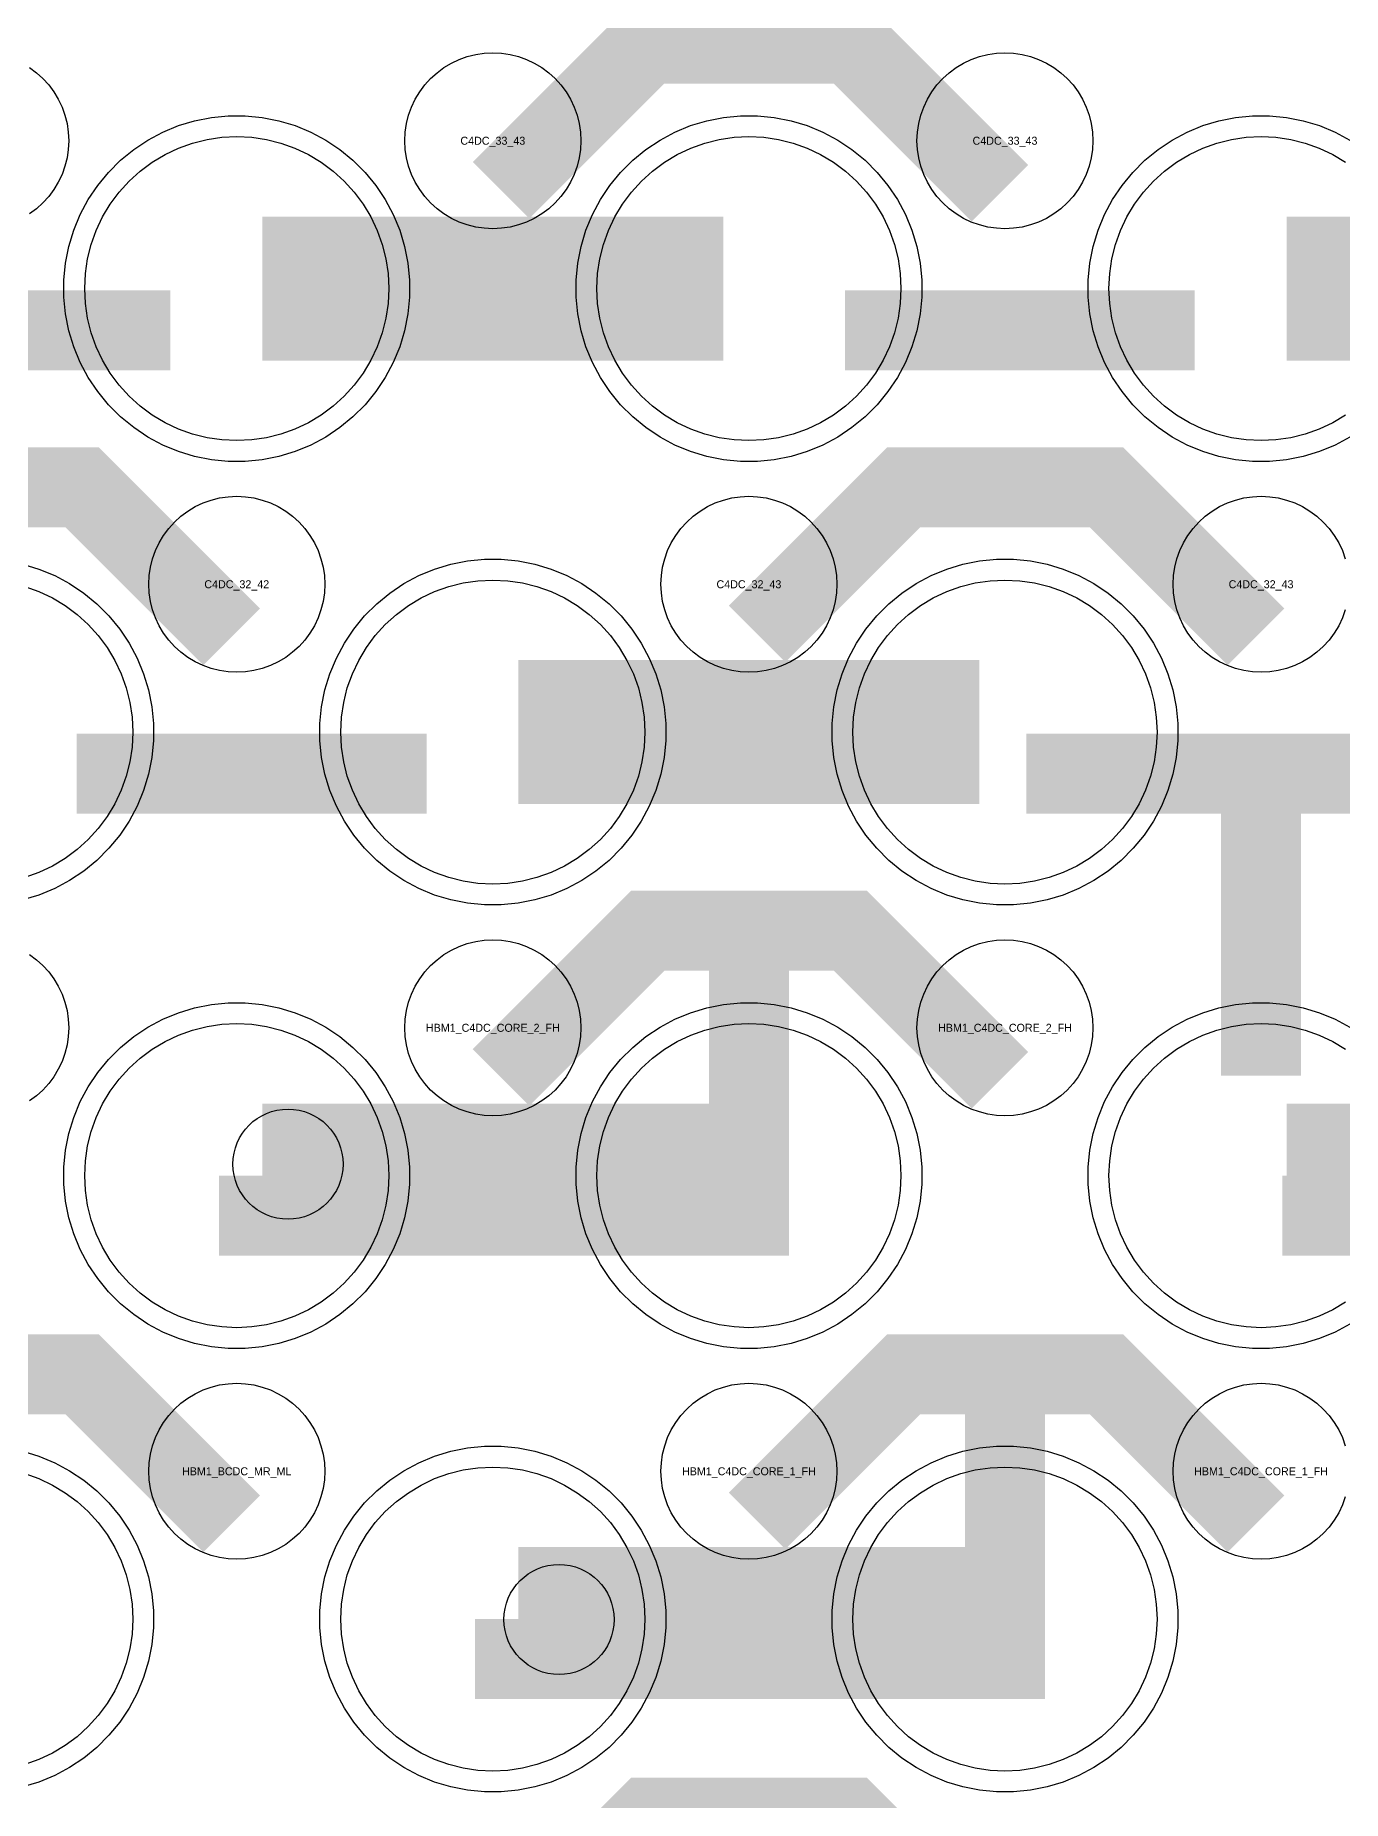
# Model space of a CAD drawing. Extents: x -11880 to 11880, y -14992 to 14992.
# Drawn here: x 1617 to 2026, y -10739 to -10188 of the extents above; entities that cross this region are included whole.
import ezdxf
from ezdxf.enums import TextEntityAlignment as Align

# ---------------------------------------------------------------- set-up
doc = ezdxf.new("R2010")
doc.units = 0
doc.header["$MEASUREMENT"] = 0
for name, color, linetype in [('GDS_775_DT_237', 138, 'CONTINUOUS'), ('RDL1_FS', 34, 'CONTINUOUS'), ('RDL_BS', 160, 'CONTINUOUS')]:
    doc.layers.add(name, color=color, linetype=linetype)

msp = doc.modelspace()

# ---------------------------------------------------------------- linework, layer by layer
at = {"layer": 'RDL1_FS', "color": 241, "true_color": 0xf7abae}
for points in [[(1680, -10314.459), (1675.343, -10314.23), (1670.732, -10313.546), (1666.209, -10312.414), (1661.819, -10310.842), (1657.605, -10308.85), (1653.605, -10306.452), (1649.86, -10303.674), (1646.406, -10300.544), (1643.276, -10297.09), (1640.498, -10293.345), (1638.1, -10289.345), (1636.108, -10285.131), (1634.536, -10280.741), (1633.404, -10276.218), (1632.72, -10271.607), (1632.491, -10266.95), (1632.72, -10262.293), (1633.404, -10257.682), (1634.536, -10253.159), (1636.108, -10248.769), (1638.1, -10244.555), (1640.498, -10240.555), (1643.276, -10236.81), (1646.406, -10233.356), (1649.86, -10230.226), (1653.605, -10227.448), (1657.605, -10225.05), (1661.819, -10223.058), (1666.209, -10221.486), (1670.732, -10220.354), (1675.343, -10219.67), (1680, -10219.441), (1684.657, -10219.67), (1689.268, -10220.354), (1693.791, -10221.486), (1698.181, -10223.058), (1702.395, -10225.05), (1706.395, -10227.448), (1710.14, -10230.226), (1713.594, -10233.356), (1716.724, -10236.81), (1719.502, -10240.555), (1721.9, -10244.555), (1723.892, -10248.769), (1725.464, -10253.159), (1726.596, -10257.682), (1727.28, -10262.293), (1727.509, -10266.95), (1727.28, -10271.607), (1726.596, -10276.218), (1725.464, -10280.741), (1723.892, -10285.131), (1721.9, -10289.345), (1719.502, -10293.345), (1716.724, -10297.09), (1713.594, -10300.544), (1710.14, -10303.674), (1706.395, -10306.452), (1702.395, -10308.85), (1698.181, -10310.842), (1693.791, -10312.414), (1689.268, -10313.546), (1684.657, -10314.23)], [(1840, -10314.459), (1835.343, -10314.23), (1830.732, -10313.546), (1826.209, -10312.414), (1821.819, -10310.842), (1817.605, -10308.85), (1813.605, -10306.452), (1809.86, -10303.674), (1806.406, -10300.544), (1803.276, -10297.09), (1800.498, -10293.345), (1798.1, -10289.345), (1796.108, -10285.131), (1794.536, -10280.741), (1793.404, -10276.218), (1792.72, -10271.607), (1792.491, -10266.95), (1792.72, -10262.293), (1793.404, -10257.682), (1794.536, -10253.159), (1796.108, -10248.769), (1798.1, -10244.555), (1800.498, -10240.555), (1803.276, -10236.81), (1806.406, -10233.356), (1809.86, -10230.226), (1813.605, -10227.448), (1817.605, -10225.05), (1821.819, -10223.058), (1826.209, -10221.486), (1830.732, -10220.354), (1835.343, -10219.67), (1840, -10219.441), (1844.657, -10219.67), (1849.268, -10220.354), (1853.791, -10221.486), (1858.181, -10223.058), (1862.395, -10225.05), (1866.395, -10227.448), (1870.14, -10230.226), (1873.594, -10233.356), (1876.724, -10236.81), (1879.502, -10240.555), (1881.9, -10244.555), (1883.892, -10248.769), (1885.464, -10253.159), (1886.596, -10257.682), (1887.28, -10262.293), (1887.509, -10266.95), (1887.28, -10271.607), (1886.596, -10276.218), (1885.464, -10280.741), (1883.892, -10285.131), (1881.9, -10289.345), (1879.502, -10293.345), (1876.724, -10297.09), (1873.594, -10300.544), (1870.14, -10303.674), (1866.395, -10306.452), (1862.395, -10308.85), (1858.181, -10310.842), (1853.791, -10312.414), (1849.268, -10313.546), (1844.657, -10314.23)], [(1760, -10453.024), (1755.343, -10452.795), (1750.732, -10452.111), (1746.209, -10450.979), (1741.819, -10449.407), (1737.605, -10447.415), (1733.605, -10445.017), (1729.86, -10442.239), (1726.406, -10439.109), (1723.276, -10435.655), (1720.498, -10431.91), (1718.1, -10427.91), (1716.108, -10423.696), (1714.536, -10419.306), (1713.404, -10414.783), (1712.72, -10410.172), (1712.491, -10405.515), (1712.72, -10400.858), (1713.404, -10396.247), (1714.536, -10391.724), (1716.108, -10387.334), (1718.1, -10383.12), (1720.498, -10379.12), (1723.276, -10375.375), (1726.406, -10371.921), (1729.86, -10368.791), (1733.605, -10366.013), (1737.605, -10363.615), (1741.819, -10361.623), (1746.209, -10360.051), (1750.732, -10358.919), (1755.343, -10358.235), (1760, -10358.006), (1764.657, -10358.235), (1769.268, -10358.919), (1773.791, -10360.051), (1778.181, -10361.623), (1782.395, -10363.615), (1786.395, -10366.013), (1790.14, -10368.791), (1793.594, -10371.921), (1796.724, -10375.375), (1799.502, -10379.12), (1801.9, -10383.12), (1803.892, -10387.334), (1805.464, -10391.724), (1806.596, -10396.247), (1807.28, -10400.858), (1807.509, -10405.515), (1807.28, -10410.172), (1806.596, -10414.783), (1805.464, -10419.306), (1803.892, -10423.696), (1801.9, -10427.91), (1799.502, -10431.91), (1796.724, -10435.655), (1793.594, -10439.109), (1790.14, -10442.239), (1786.395, -10445.017), (1782.395, -10447.415), (1778.181, -10449.407), (1773.791, -10450.979), (1769.268, -10452.111), (1764.657, -10452.795)], [(1920, -10453.024), (1915.343, -10452.795), (1910.732, -10452.111), (1906.209, -10450.979), (1901.819, -10449.407), (1897.605, -10447.415), (1893.605, -10445.017), (1889.86, -10442.239), (1886.406, -10439.109), (1883.276, -10435.655), (1880.498, -10431.91), (1878.1, -10427.91), (1876.108, -10423.696), (1874.536, -10419.306), (1873.404, -10414.783), (1872.72, -10410.172), (1872.491, -10405.515), (1872.72, -10400.858), (1873.404, -10396.247), (1874.536, -10391.724), (1876.108, -10387.334), (1878.1, -10383.12), (1880.498, -10379.12), (1883.276, -10375.375), (1886.406, -10371.921), (1889.86, -10368.791), (1893.605, -10366.013), (1897.605, -10363.615), (1901.819, -10361.623), (1906.209, -10360.051), (1910.732, -10358.919), (1915.343, -10358.235), (1920, -10358.006), (1924.657, -10358.235), (1929.268, -10358.919), (1933.791, -10360.051), (1938.181, -10361.623), (1942.395, -10363.615), (1946.395, -10366.013), (1950.14, -10368.791), (1953.594, -10371.921), (1956.724, -10375.375), (1959.502, -10379.12), (1961.9, -10383.12), (1963.892, -10387.334), (1965.464, -10391.724), (1966.596, -10396.247), (1967.28, -10400.858), (1967.509, -10405.515), (1967.28, -10410.172), (1966.596, -10414.783), (1965.464, -10419.306), (1963.892, -10423.696), (1961.9, -10427.91), (1959.502, -10431.91), (1956.724, -10435.655), (1953.594, -10439.109), (1950.14, -10442.239), (1946.395, -10445.017), (1942.395, -10447.415), (1938.181, -10449.407), (1933.791, -10450.979), (1929.268, -10452.111), (1924.657, -10452.795)]]:
    msp.add_lwpolyline(points, close=True, dxfattribs=at)
for points in [[(2026.395, -10306.452), (2022.395, -10308.85), (2018.181, -10310.842), (2013.791, -10312.414), (2009.268, -10313.546), (2004.657, -10314.23), (2000, -10314.459), (1995.343, -10314.23), (1990.732, -10313.546), (1986.209, -10312.414), (1981.819, -10310.842), (1977.605, -10308.85), (1973.605, -10306.452), (1969.86, -10303.674), (1966.406, -10300.544), (1963.276, -10297.09), (1960.498, -10293.345), (1958.1, -10289.345), (1956.108, -10285.131), (1954.536, -10280.741), (1953.404, -10276.218), (1952.72, -10271.607), (1952.491, -10266.95), (1952.72, -10262.293), (1953.404, -10257.682), (1954.536, -10253.159), (1956.108, -10248.769), (1958.1, -10244.555), (1960.498, -10240.555), (1963.276, -10236.81), (1966.406, -10233.356), (1969.86, -10230.226), (1973.605, -10227.448), (1977.605, -10225.05), (1981.819, -10223.058), (1986.209, -10221.486), (1990.732, -10220.354), (1995.343, -10219.67), (2000, -10219.441), (2004.657, -10219.67), (2009.268, -10220.354), (2013.791, -10221.486), (2018.181, -10223.058), (2022.395, -10225.05), (2026.395, -10227.448)], [(1613.791, -10360.051), (1618.181, -10361.623), (1622.395, -10363.615), (1626.395, -10366.013), (1630.14, -10368.791), (1633.594, -10371.921), (1636.724, -10375.375), (1639.502, -10379.12), (1641.9, -10383.12), (1643.892, -10387.334), (1645.464, -10391.724), (1646.596, -10396.247), (1647.28, -10400.858), (1647.509, -10405.515), (1647.28, -10410.172), (1646.596, -10414.783), (1645.464, -10419.306), (1643.892, -10423.696), (1641.9, -10427.91), (1639.502, -10431.91), (1636.724, -10435.655), (1633.594, -10439.109), (1630.14, -10442.239), (1626.395, -10445.017), (1622.395, -10447.415), (1618.181, -10449.407), (1613.791, -10450.979)], [(2026.395, -10583.582), (2022.395, -10585.98), (2018.181, -10587.972), (2013.791, -10589.544), (2009.268, -10590.676), (2004.657, -10591.36), (2000, -10591.589), (1995.343, -10591.36), (1990.732, -10590.676), (1986.209, -10589.544), (1981.819, -10587.972), (1977.605, -10585.98), (1973.605, -10583.582), (1969.86, -10580.804), (1966.406, -10577.674), (1963.276, -10574.22), (1960.498, -10570.475), (1958.1, -10566.475), (1956.108, -10562.261), (1954.536, -10557.871), (1953.404, -10553.348), (1952.72, -10548.737), (1952.491, -10544.08), (1952.72, -10539.423), (1953.404, -10534.812), (1954.536, -10530.289), (1956.108, -10525.899), (1958.1, -10521.685), (1960.498, -10517.685), (1963.276, -10513.94), (1966.406, -10510.486), (1969.86, -10507.356), (1973.605, -10504.578), (1977.605, -10502.18), (1981.819, -10500.188), (1986.209, -10498.616), (1990.732, -10497.484), (1995.343, -10496.8), (2000, -10496.571), (2004.657, -10496.8), (2009.268, -10497.484), (2013.791, -10498.616), (2018.181, -10500.188), (2022.395, -10502.18), (2026.395, -10504.578)]]:
    msp.add_lwpolyline(points, dxfattribs=at)
for points in [[(1688.002, -10266.95, 45, 45, 0), (1760.002, -10266.95, 45, 45, 0)], [(1760.002, -10266.95, 45, 45, 0), (1832.002, -10266.95, 45, 45, 0)], [(2008.002, -10266.95, 45, 45, 0), (2080.002, -10266.95, 45, 45, 0)], [(1768.002, -10405.515, 45, 45, 0), (1840.002, -10405.515, 45, 45, 0)], [(1840.002, -10405.515, 45, 45, 0), (1912.002, -10405.515, 45, 45, 0)], [(2008.002, -10544.08, 45, 45, 0), (2080.002, -10544.08, 45, 45, 0)]]:
    msp.add_lwpolyline(points, format="xyseb", dxfattribs=at)
at = {"layer": 'RDL1_FS'}
for points in [[(1680, -10591.589), (1675.343, -10591.36), (1670.732, -10590.676), (1666.209, -10589.544), (1661.819, -10587.972), (1657.605, -10585.98), (1653.605, -10583.582), (1649.86, -10580.804), (1646.406, -10577.674), (1643.276, -10574.22), (1640.498, -10570.475), (1638.1, -10566.475), (1636.108, -10562.261), (1634.536, -10557.871), (1633.404, -10553.348), (1632.72, -10548.737), (1632.491, -10544.08), (1632.72, -10539.423), (1633.404, -10534.812), (1634.536, -10530.289), (1636.108, -10525.899), (1638.1, -10521.685), (1640.498, -10517.685), (1643.276, -10513.94), (1646.406, -10510.486), (1649.86, -10507.356), (1653.605, -10504.578), (1657.605, -10502.18), (1661.819, -10500.188), (1666.209, -10498.616), (1670.732, -10497.484), (1675.343, -10496.8), (1680, -10496.571), (1684.657, -10496.8), (1689.268, -10497.484), (1693.791, -10498.616), (1698.181, -10500.188), (1702.395, -10502.18), (1706.395, -10504.578), (1710.14, -10507.356), (1713.594, -10510.486), (1716.724, -10513.94), (1719.502, -10517.685), (1721.9, -10521.685), (1723.892, -10525.899), (1725.464, -10530.289), (1726.596, -10534.812), (1727.28, -10539.423), (1727.509, -10544.08), (1727.28, -10548.737), (1726.596, -10553.348), (1725.464, -10557.871), (1723.892, -10562.261), (1721.9, -10566.475), (1719.502, -10570.475), (1716.724, -10574.22), (1713.594, -10577.674), (1710.14, -10580.804), (1706.395, -10583.582), (1702.395, -10585.98), (1698.181, -10587.972), (1693.791, -10589.544), (1689.268, -10590.676), (1684.657, -10591.36)], [(1840, -10591.589), (1835.343, -10591.36), (1830.732, -10590.676), (1826.209, -10589.544), (1821.819, -10587.972), (1817.605, -10585.98), (1813.605, -10583.582), (1809.86, -10580.804), (1806.406, -10577.674), (1803.276, -10574.22), (1800.498, -10570.475), (1798.1, -10566.475), (1796.108, -10562.261), (1794.536, -10557.871), (1793.404, -10553.348), (1792.72, -10548.737), (1792.491, -10544.08), (1792.72, -10539.423), (1793.404, -10534.812), (1794.536, -10530.289), (1796.108, -10525.899), (1798.1, -10521.685), (1800.498, -10517.685), (1803.276, -10513.94), (1806.406, -10510.486), (1809.86, -10507.356), (1813.605, -10504.578), (1817.605, -10502.18), (1821.819, -10500.188), (1826.209, -10498.616), (1830.732, -10497.484), (1835.343, -10496.8), (1840, -10496.571), (1844.657, -10496.8), (1849.268, -10497.484), (1853.791, -10498.616), (1858.181, -10500.188), (1862.395, -10502.18), (1866.395, -10504.578), (1870.14, -10507.356), (1873.594, -10510.486), (1876.724, -10513.94), (1879.502, -10517.685), (1881.9, -10521.685), (1883.892, -10525.899), (1885.464, -10530.289), (1886.596, -10534.812), (1887.28, -10539.423), (1887.509, -10544.08), (1887.28, -10548.737), (1886.596, -10553.348), (1885.464, -10557.871), (1883.892, -10562.261), (1881.9, -10566.475), (1879.502, -10570.475), (1876.724, -10574.22), (1873.594, -10577.674), (1870.14, -10580.804), (1866.395, -10583.582), (1862.395, -10585.98), (1858.181, -10587.972), (1853.791, -10589.544), (1849.268, -10590.676), (1844.657, -10591.36)], [(1760, -10730.149), (1755.343, -10729.92), (1750.732, -10729.236), (1746.209, -10728.104), (1741.819, -10726.532), (1737.605, -10724.54), (1733.605, -10722.142), (1729.86, -10719.364), (1726.406, -10716.234), (1723.276, -10712.78), (1720.498, -10709.035), (1718.1, -10705.035), (1716.108, -10700.821), (1714.536, -10696.431), (1713.404, -10691.908), (1712.72, -10687.297), (1712.491, -10682.64), (1712.72, -10677.983), (1713.404, -10673.372), (1714.536, -10668.849), (1716.108, -10664.459), (1718.1, -10660.245), (1720.498, -10656.245), (1723.276, -10652.5), (1726.406, -10649.046), (1729.86, -10645.916), (1733.605, -10643.138), (1737.605, -10640.74), (1741.819, -10638.748), (1746.209, -10637.176), (1750.732, -10636.044), (1755.343, -10635.36), (1760, -10635.131), (1764.657, -10635.36), (1769.268, -10636.044), (1773.791, -10637.176), (1778.181, -10638.748), (1782.395, -10640.74), (1786.395, -10643.138), (1790.14, -10645.916), (1793.594, -10649.046), (1796.724, -10652.5), (1799.502, -10656.245), (1801.9, -10660.245), (1803.892, -10664.459), (1805.464, -10668.849), (1806.596, -10673.372), (1807.28, -10677.983), (1807.509, -10682.64), (1807.28, -10687.297), (1806.596, -10691.908), (1805.464, -10696.431), (1803.892, -10700.821), (1801.9, -10705.035), (1799.502, -10709.035), (1796.724, -10712.78), (1793.594, -10716.234), (1790.14, -10719.364), (1786.395, -10722.142), (1782.395, -10724.54), (1778.181, -10726.532), (1773.791, -10728.104), (1769.268, -10729.236), (1764.657, -10729.92)], [(1920, -10730.149), (1915.343, -10729.92), (1910.732, -10729.236), (1906.209, -10728.104), (1901.819, -10726.532), (1897.605, -10724.54), (1893.605, -10722.142), (1889.86, -10719.364), (1886.406, -10716.234), (1883.276, -10712.78), (1880.498, -10709.035), (1878.1, -10705.035), (1876.108, -10700.821), (1874.536, -10696.431), (1873.404, -10691.908), (1872.72, -10687.297), (1872.491, -10682.64), (1872.72, -10677.983), (1873.404, -10673.372), (1874.536, -10668.849), (1876.108, -10664.459), (1878.1, -10660.245), (1880.498, -10656.245), (1883.276, -10652.5), (1886.406, -10649.046), (1889.86, -10645.916), (1893.605, -10643.138), (1897.605, -10640.74), (1901.819, -10638.748), (1906.209, -10637.176), (1910.732, -10636.044), (1915.343, -10635.36), (1920, -10635.131), (1924.657, -10635.36), (1929.268, -10636.044), (1933.791, -10637.176), (1938.181, -10638.748), (1942.395, -10640.74), (1946.395, -10643.138), (1950.14, -10645.916), (1953.594, -10649.046), (1956.724, -10652.5), (1959.502, -10656.245), (1961.9, -10660.245), (1963.892, -10664.459), (1965.464, -10668.849), (1966.596, -10673.372), (1967.28, -10677.983), (1967.509, -10682.64), (1967.28, -10687.297), (1966.596, -10691.908), (1965.464, -10696.431), (1963.892, -10700.821), (1961.9, -10705.035), (1959.502, -10709.035), (1956.724, -10712.78), (1953.594, -10716.234), (1950.14, -10719.364), (1946.395, -10722.142), (1942.395, -10724.54), (1938.181, -10726.532), (1933.791, -10728.104), (1929.268, -10729.236), (1924.657, -10729.92)]]:
    msp.add_lwpolyline(points, close=True, dxfattribs=at)
for points in [[(1688.002, -10544.08, 45, 45, 0), (1760.002, -10544.08, 45, 45, 0)], [(1760.002, -10544.08, 45, 45, 0), (1832.002, -10544.08, 45, 45, 0)], [(1768.002, -10682.64, 45, 45, 0), (1840.002, -10682.64, 45, 45, 0)], [(1840.002, -10682.64, 45, 45, 0), (1912.002, -10682.64, 45, 45, 0)]]:
    msp.add_lwpolyline(points, format="xyseb", dxfattribs=at)
msp.add_lwpolyline([(1613.791, -10637.176), (1618.181, -10638.748), (1622.395, -10640.74), (1626.395, -10643.138), (1630.14, -10645.916), (1633.594, -10649.046), (1636.724, -10652.5), (1639.502, -10656.245), (1641.9, -10660.245), (1643.892, -10664.459), (1645.464, -10668.849), (1646.596, -10673.372), (1647.28, -10677.983), (1647.509, -10682.64), (1647.28, -10687.297), (1646.596, -10691.908), (1645.464, -10696.431), (1643.892, -10700.821), (1641.9, -10705.035), (1639.502, -10709.035), (1636.724, -10712.78), (1633.594, -10716.234), (1630.14, -10719.364), (1626.395, -10722.142), (1622.395, -10724.54), (1618.181, -10726.532), (1613.791, -10728.104)], dxfattribs=at)
for centre in [(1696.007, -10540.481), (1780.675, -10682.751)]:
    msp.add_circle(centre, 17.2, dxfattribs=at)
at = {"layer": 'RDL_BS'}
for points in [[(1762.562, -10236.264, 25, 25, 0), (1808.377, -10190.449, 25, 25, 0), (1841.93, -10190.449, 25, 25, 0)], [(1918.401, -10237.163, 25, 25, 0), (1871.687, -10190.449, 25, 25, 0), (1841.929, -10190.449, 25, 25, 0)], [(1678.401, -10375.728, 25, 25, 0), (1631.687, -10329.014, 25, 25, 0), (1601.929, -10329.014, 25, 25, 0)], [(1842.562, -10374.829, 25, 25, 0), (1888.377, -10329.014, 25, 25, 0), (1921.93, -10329.014, 25, 25, 0)], [(1998.401, -10375.728, 25, 25, 0), (1951.687, -10329.014, 25, 25, 0), (1921.929, -10329.014, 25, 25, 0)], [(1840, -10569.08, 25, 25, 0), (1840, -10455.079, 25, 25, 0)], [(1762.562, -10513.394, 25, 25, 0), (1808.377, -10467.579, 25, 25, 0), (1841.93, -10467.579, 25, 25, 0)], [(1918.401, -10514.293, 25, 25, 0), (1871.687, -10467.579, 25, 25, 0), (1841.929, -10467.579, 25, 25, 0)], [(1674.397, -10556.58, 25, 25, 0), (1852.5, -10556.58, 25, 25, 0)], [(1920, -10707.64, 25, 25, 0), (1920, -10593.639, 25, 25, 0)], [(1678.401, -10652.853, 25, 25, 0), (1631.687, -10606.139, 25, 25, 0), (1601.929, -10606.139, 25, 25, 0)], [(1842.562, -10651.954, 25, 25, 0), (1888.377, -10606.139, 25, 25, 0), (1921.93, -10606.139, 25, 25, 0)], [(1998.401, -10652.853, 25, 25, 0), (1951.687, -10606.139, 25, 25, 0), (1921.929, -10606.139, 25, 25, 0)], [(1434.397, -10695.14, 25, 25, 0), (1612.5, -10695.14, 25, 25, 0)], [(1754.397, -10695.14, 25, 25, 0), (1932.5, -10695.14, 25, 25, 0)], [(1762.562, -10790.519, 25, 25, 0), (1808.377, -10744.704, 25, 25, 0), (1841.93, -10744.704, 25, 25, 0)], [(1918.401, -10791.418, 25, 25, 0), (1871.687, -10744.704, 25, 25, 0), (1841.929, -10744.704, 25, 25, 0)]]:
    msp.add_lwpolyline(points, format="xyseb", dxfattribs=at)
for points in [[(1760, -10248.256), (1757.307, -10248.124), (1754.635, -10247.728), (1752.016, -10247.071), (1749.481, -10246.164), (1747.044, -10245.012), (1744.72, -10243.619), (1742.557, -10242.016), (1740.558, -10240.204), (1738.746, -10238.205), (1737.143, -10236.042), (1735.75, -10233.718), (1734.598, -10231.281), (1733.691, -10228.746), (1733.034, -10226.127), (1732.638, -10223.455), (1732.506, -10220.762), (1732.638, -10218.069), (1733.034, -10215.397), (1733.691, -10212.778), (1734.598, -10210.243), (1735.75, -10207.806), (1737.143, -10205.482), (1738.746, -10203.319), (1740.558, -10201.32), (1742.557, -10199.508), (1744.72, -10197.905), (1747.044, -10196.512), (1749.481, -10195.36), (1752.016, -10194.453), (1754.635, -10193.796), (1757.307, -10193.4), (1760, -10193.268), (1762.693, -10193.4), (1765.365, -10193.796), (1767.984, -10194.453), (1770.519, -10195.36), (1772.956, -10196.512), (1775.28, -10197.905), (1777.443, -10199.508), (1779.442, -10201.32), (1781.254, -10203.319), (1782.857, -10205.482), (1784.25, -10207.806), (1785.402, -10210.243), (1786.309, -10212.778), (1786.966, -10215.397), (1787.362, -10218.069), (1787.494, -10220.762), (1787.362, -10223.455), (1786.966, -10226.127), (1786.309, -10228.746), (1785.402, -10231.281), (1784.25, -10233.718), (1782.857, -10236.042), (1781.254, -10238.205), (1779.442, -10240.204), (1777.443, -10242.016), (1775.28, -10243.619), (1772.956, -10245.012), (1770.519, -10246.164), (1767.984, -10247.071), (1765.365, -10247.728), (1762.693, -10248.124)], [(1920, -10248.256), (1917.307, -10248.124), (1914.635, -10247.728), (1912.016, -10247.071), (1909.481, -10246.164), (1907.044, -10245.012), (1904.72, -10243.619), (1902.557, -10242.016), (1900.558, -10240.204), (1898.746, -10238.205), (1897.143, -10236.042), (1895.75, -10233.718), (1894.598, -10231.281), (1893.691, -10228.746), (1893.034, -10226.127), (1892.638, -10223.455), (1892.506, -10220.762), (1892.638, -10218.069), (1893.034, -10215.397), (1893.691, -10212.778), (1894.598, -10210.243), (1895.75, -10207.806), (1897.143, -10205.482), (1898.746, -10203.319), (1900.558, -10201.32), (1902.557, -10199.508), (1904.72, -10197.905), (1907.044, -10196.512), (1909.481, -10195.36), (1912.016, -10194.453), (1914.635, -10193.796), (1917.307, -10193.4), (1920, -10193.268), (1922.693, -10193.4), (1925.365, -10193.796), (1927.984, -10194.453), (1930.519, -10195.36), (1932.956, -10196.512), (1935.28, -10197.905), (1937.443, -10199.508), (1939.442, -10201.32), (1941.254, -10203.319), (1942.857, -10205.482), (1944.25, -10207.806), (1945.402, -10210.243), (1946.309, -10212.778), (1946.966, -10215.397), (1947.362, -10218.069), (1947.494, -10220.762), (1947.362, -10223.455), (1946.966, -10226.127), (1946.309, -10228.746), (1945.402, -10231.281), (1944.25, -10233.718), (1942.857, -10236.042), (1941.254, -10238.205), (1939.442, -10240.204), (1937.443, -10242.016), (1935.28, -10243.619), (1932.956, -10245.012), (1930.519, -10246.164), (1927.984, -10247.071), (1925.365, -10247.728), (1922.693, -10248.124)], [(1680, -10386.821), (1677.307, -10386.689), (1674.635, -10386.293), (1672.016, -10385.636), (1669.481, -10384.729), (1667.044, -10383.577), (1664.72, -10382.184), (1662.557, -10380.581), (1660.558, -10378.769), (1658.746, -10376.77), (1657.143, -10374.607), (1655.75, -10372.283), (1654.598, -10369.846), (1653.691, -10367.311), (1653.034, -10364.692), (1652.638, -10362.02), (1652.506, -10359.327), (1652.638, -10356.634), (1653.034, -10353.962), (1653.691, -10351.343), (1654.598, -10348.808), (1655.75, -10346.371), (1657.143, -10344.047), (1658.746, -10341.884), (1660.558, -10339.885), (1662.557, -10338.073), (1664.72, -10336.47), (1667.044, -10335.077), (1669.481, -10333.925), (1672.016, -10333.018), (1674.635, -10332.361), (1677.307, -10331.965), (1680, -10331.833), (1682.693, -10331.965), (1685.365, -10332.361), (1687.984, -10333.018), (1690.519, -10333.925), (1692.956, -10335.077), (1695.28, -10336.47), (1697.443, -10338.073), (1699.442, -10339.885), (1701.254, -10341.884), (1702.857, -10344.047), (1704.25, -10346.371), (1705.402, -10348.808), (1706.309, -10351.343), (1706.966, -10353.962), (1707.362, -10356.634), (1707.494, -10359.327), (1707.362, -10362.02), (1706.966, -10364.692), (1706.309, -10367.311), (1705.402, -10369.846), (1704.25, -10372.283), (1702.857, -10374.607), (1701.254, -10376.77), (1699.442, -10378.769), (1697.443, -10380.581), (1695.28, -10382.184), (1692.956, -10383.577), (1690.519, -10384.729), (1687.984, -10385.636), (1685.365, -10386.293), (1682.693, -10386.689)], [(1840, -10386.821), (1837.307, -10386.689), (1834.635, -10386.293), (1832.016, -10385.636), (1829.481, -10384.729), (1827.044, -10383.577), (1824.72, -10382.184), (1822.557, -10380.581), (1820.558, -10378.769), (1818.746, -10376.77), (1817.143, -10374.607), (1815.75, -10372.283), (1814.598, -10369.846), (1813.691, -10367.311), (1813.034, -10364.692), (1812.638, -10362.02), (1812.506, -10359.327), (1812.638, -10356.634), (1813.034, -10353.962), (1813.691, -10351.343), (1814.598, -10348.808), (1815.75, -10346.371), (1817.143, -10344.047), (1818.746, -10341.884), (1820.558, -10339.885), (1822.557, -10338.073), (1824.72, -10336.47), (1827.044, -10335.077), (1829.481, -10333.925), (1832.016, -10333.018), (1834.635, -10332.361), (1837.307, -10331.965), (1840, -10331.833), (1842.693, -10331.965), (1845.365, -10332.361), (1847.984, -10333.018), (1850.519, -10333.925), (1852.956, -10335.077), (1855.28, -10336.47), (1857.443, -10338.073), (1859.442, -10339.885), (1861.254, -10341.884), (1862.857, -10344.047), (1864.25, -10346.371), (1865.402, -10348.808), (1866.309, -10351.343), (1866.966, -10353.962), (1867.362, -10356.634), (1867.494, -10359.327), (1867.362, -10362.02), (1866.966, -10364.692), (1866.309, -10367.311), (1865.402, -10369.846), (1864.25, -10372.283), (1862.857, -10374.607), (1861.254, -10376.77), (1859.442, -10378.769), (1857.443, -10380.581), (1855.28, -10382.184), (1852.956, -10383.577), (1850.519, -10384.729), (1847.984, -10385.636), (1845.365, -10386.293), (1842.693, -10386.689)], [(1760, -10525.386), (1757.307, -10525.254), (1754.635, -10524.858), (1752.016, -10524.201), (1749.481, -10523.294), (1747.044, -10522.142), (1744.72, -10520.749), (1742.557, -10519.146), (1740.558, -10517.334), (1738.746, -10515.335), (1737.143, -10513.172), (1735.75, -10510.848), (1734.598, -10508.411), (1733.691, -10505.876), (1733.034, -10503.257), (1732.638, -10500.585), (1732.506, -10497.892), (1732.638, -10495.199), (1733.034, -10492.527), (1733.691, -10489.908), (1734.598, -10487.373), (1735.75, -10484.936), (1737.143, -10482.612), (1738.746, -10480.449), (1740.558, -10478.45), (1742.557, -10476.638), (1744.72, -10475.035), (1747.044, -10473.642), (1749.481, -10472.49), (1752.016, -10471.583), (1754.635, -10470.926), (1757.307, -10470.53), (1760, -10470.398), (1762.693, -10470.53), (1765.365, -10470.926), (1767.984, -10471.583), (1770.519, -10472.49), (1772.956, -10473.642), (1775.28, -10475.035), (1777.443, -10476.638), (1779.442, -10478.45), (1781.254, -10480.449), (1782.857, -10482.612), (1784.25, -10484.936), (1785.402, -10487.373), (1786.309, -10489.908), (1786.966, -10492.527), (1787.362, -10495.199), (1787.494, -10497.892), (1787.362, -10500.585), (1786.966, -10503.257), (1786.309, -10505.876), (1785.402, -10508.411), (1784.25, -10510.848), (1782.857, -10513.172), (1781.254, -10515.335), (1779.442, -10517.334), (1777.443, -10519.146), (1775.28, -10520.749), (1772.956, -10522.142), (1770.519, -10523.294), (1767.984, -10524.201), (1765.365, -10524.858), (1762.693, -10525.254)], [(1920, -10525.386), (1917.307, -10525.254), (1914.635, -10524.858), (1912.016, -10524.201), (1909.481, -10523.294), (1907.044, -10522.142), (1904.72, -10520.749), (1902.557, -10519.146), (1900.558, -10517.334), (1898.746, -10515.335), (1897.143, -10513.172), (1895.75, -10510.848), (1894.598, -10508.411), (1893.691, -10505.876), (1893.034, -10503.257), (1892.638, -10500.585), (1892.506, -10497.892), (1892.638, -10495.199), (1893.034, -10492.527), (1893.691, -10489.908), (1894.598, -10487.373), (1895.75, -10484.936), (1897.143, -10482.612), (1898.746, -10480.449), (1900.558, -10478.45), (1902.557, -10476.638), (1904.72, -10475.035), (1907.044, -10473.642), (1909.481, -10472.49), (1912.016, -10471.583), (1914.635, -10470.926), (1917.307, -10470.53), (1920, -10470.398), (1922.693, -10470.53), (1925.365, -10470.926), (1927.984, -10471.583), (1930.519, -10472.49), (1932.956, -10473.642), (1935.28, -10475.035), (1937.443, -10476.638), (1939.442, -10478.45), (1941.254, -10480.449), (1942.857, -10482.612), (1944.25, -10484.936), (1945.402, -10487.373), (1946.309, -10489.908), (1946.966, -10492.527), (1947.362, -10495.199), (1947.494, -10497.892), (1947.362, -10500.585), (1946.966, -10503.257), (1946.309, -10505.876), (1945.402, -10508.411), (1944.25, -10510.848), (1942.857, -10513.172), (1941.254, -10515.335), (1939.442, -10517.334), (1937.443, -10519.146), (1935.28, -10520.749), (1932.956, -10522.142), (1930.519, -10523.294), (1927.984, -10524.201), (1925.365, -10524.858), (1922.693, -10525.254)], [(1677.356, -10598.08), (1672.062, -10597.563), (1666.835, -10596.517), (1661.795, -10594.986), (1656.885, -10592.955), (1652.223, -10590.463), (1647.809, -10587.516), (1643.708, -10584.154), (1639.926, -10580.372), (1636.564, -10576.271), (1633.617, -10571.857), (1631.125, -10567.195), (1629.094, -10562.285), (1627.563, -10557.245), (1626.517, -10552.018), (1626, -10546.724), (1626, -10541.436), (1626.517, -10536.142), (1627.563, -10530.915), (1629.094, -10525.875), (1631.125, -10520.965), (1633.617, -10516.303), (1636.564, -10511.889), (1639.926, -10507.788), (1643.708, -10504.006), (1647.809, -10500.644), (1652.223, -10497.697), (1656.885, -10495.205), (1661.795, -10493.174), (1666.835, -10491.643), (1672.062, -10490.597), (1677.356, -10490.08), (1682.644, -10490.08), (1687.938, -10490.597), (1693.165, -10491.643), (1698.205, -10493.174), (1703.115, -10495.205), (1707.777, -10497.697), (1712.191, -10500.644), (1716.292, -10504.006), (1720.074, -10507.788), (1723.436, -10511.889), (1726.383, -10516.303), (1728.875, -10520.965), (1730.906, -10525.875), (1732.437, -10530.915), (1733.483, -10536.142), (1734, -10541.436), (1734, -10546.724), (1733.483, -10552.018), (1732.437, -10557.245), (1730.906, -10562.285), (1728.875, -10567.195), (1726.383, -10571.857), (1723.436, -10576.271), (1720.074, -10580.372), (1716.292, -10584.154), (1712.191, -10587.516), (1707.777, -10590.463), (1703.115, -10592.955), (1698.205, -10594.986), (1693.165, -10596.517), (1687.938, -10597.563), (1682.644, -10598.08)], [(1837.356, -10598.08), (1832.062, -10597.563), (1826.835, -10596.517), (1821.795, -10594.986), (1816.885, -10592.955), (1812.223, -10590.463), (1807.809, -10587.516), (1803.708, -10584.154), (1799.926, -10580.372), (1796.564, -10576.271), (1793.617, -10571.857), (1791.125, -10567.195), (1789.094, -10562.285), (1787.563, -10557.245), (1786.517, -10552.018), (1786, -10546.724), (1786, -10541.436), (1786.517, -10536.142), (1787.563, -10530.915), (1789.094, -10525.875), (1791.125, -10520.965), (1793.617, -10516.303), (1796.564, -10511.889), (1799.926, -10507.788), (1803.708, -10504.006), (1807.809, -10500.644), (1812.223, -10497.697), (1816.885, -10495.205), (1821.795, -10493.174), (1826.835, -10491.643), (1832.062, -10490.597), (1837.356, -10490.08), (1842.644, -10490.08), (1847.938, -10490.597), (1853.165, -10491.643), (1858.205, -10493.174), (1863.115, -10495.205), (1867.777, -10497.697), (1872.191, -10500.644), (1876.292, -10504.006), (1880.074, -10507.788), (1883.436, -10511.889), (1886.383, -10516.303), (1888.875, -10520.965), (1890.906, -10525.875), (1892.437, -10530.915), (1893.483, -10536.142), (1894, -10541.436), (1894, -10546.724), (1893.483, -10552.018), (1892.437, -10557.245), (1890.906, -10562.285), (1888.875, -10567.195), (1886.383, -10571.857), (1883.436, -10576.271), (1880.074, -10580.372), (1876.292, -10584.154), (1872.191, -10587.516), (1867.777, -10590.463), (1863.115, -10592.955), (1858.205, -10594.986), (1853.165, -10596.517), (1847.938, -10597.563), (1842.644, -10598.08)], [(1680, -10663.946), (1677.307, -10663.814), (1674.635, -10663.418), (1672.016, -10662.761), (1669.481, -10661.854), (1667.044, -10660.702), (1664.72, -10659.309), (1662.557, -10657.706), (1660.558, -10655.894), (1658.746, -10653.895), (1657.143, -10651.732), (1655.75, -10649.408), (1654.598, -10646.971), (1653.691, -10644.436), (1653.034, -10641.817), (1652.638, -10639.145), (1652.506, -10636.452), (1652.638, -10633.759), (1653.034, -10631.087), (1653.691, -10628.468), (1654.598, -10625.933), (1655.75, -10623.496), (1657.143, -10621.172), (1658.746, -10619.009), (1660.558, -10617.01), (1662.557, -10615.198), (1664.72, -10613.595), (1667.044, -10612.202), (1669.481, -10611.05), (1672.016, -10610.143), (1674.635, -10609.486), (1677.307, -10609.09), (1680, -10608.958), (1682.693, -10609.09), (1685.365, -10609.486), (1687.984, -10610.143), (1690.519, -10611.05), (1692.956, -10612.202), (1695.28, -10613.595), (1697.443, -10615.198), (1699.442, -10617.01), (1701.254, -10619.009), (1702.857, -10621.172), (1704.25, -10623.496), (1705.402, -10625.933), (1706.309, -10628.468), (1706.966, -10631.087), (1707.362, -10633.759), (1707.494, -10636.452), (1707.362, -10639.145), (1706.966, -10641.817), (1706.309, -10644.436), (1705.402, -10646.971), (1704.25, -10649.408), (1702.857, -10651.732), (1701.254, -10653.895), (1699.442, -10655.894), (1697.443, -10657.706), (1695.28, -10659.309), (1692.956, -10660.702), (1690.519, -10661.854), (1687.984, -10662.761), (1685.365, -10663.418), (1682.693, -10663.814)], [(1840, -10663.946), (1837.307, -10663.814), (1834.635, -10663.418), (1832.016, -10662.761), (1829.481, -10661.854), (1827.044, -10660.702), (1824.72, -10659.309), (1822.557, -10657.706), (1820.558, -10655.894), (1818.746, -10653.895), (1817.143, -10651.732), (1815.75, -10649.408), (1814.598, -10646.971), (1813.691, -10644.436), (1813.034, -10641.817), (1812.638, -10639.145), (1812.506, -10636.452), (1812.638, -10633.759), (1813.034, -10631.087), (1813.691, -10628.468), (1814.598, -10625.933), (1815.75, -10623.496), (1817.143, -10621.172), (1818.746, -10619.009), (1820.558, -10617.01), (1822.557, -10615.198), (1824.72, -10613.595), (1827.044, -10612.202), (1829.481, -10611.05), (1832.016, -10610.143), (1834.635, -10609.486), (1837.307, -10609.09), (1840, -10608.958), (1842.693, -10609.09), (1845.365, -10609.486), (1847.984, -10610.143), (1850.519, -10611.05), (1852.956, -10612.202), (1855.28, -10613.595), (1857.443, -10615.198), (1859.442, -10617.01), (1861.254, -10619.009), (1862.857, -10621.172), (1864.25, -10623.496), (1865.402, -10625.933), (1866.309, -10628.468), (1866.966, -10631.087), (1867.362, -10633.759), (1867.494, -10636.452), (1867.362, -10639.145), (1866.966, -10641.817), (1866.309, -10644.436), (1865.402, -10646.971), (1864.25, -10649.408), (1862.857, -10651.732), (1861.254, -10653.895), (1859.442, -10655.894), (1857.443, -10657.706), (1855.28, -10659.309), (1852.956, -10660.702), (1850.519, -10661.854), (1847.984, -10662.761), (1845.365, -10663.418), (1842.693, -10663.814)], [(1757.356, -10736.64), (1752.062, -10736.123), (1746.835, -10735.077), (1741.795, -10733.546), (1736.885, -10731.515), (1732.223, -10729.023), (1727.809, -10726.076), (1723.708, -10722.714), (1719.926, -10718.932), (1716.564, -10714.831), (1713.617, -10710.417), (1711.125, -10705.755), (1709.094, -10700.845), (1707.563, -10695.805), (1706.517, -10690.578), (1706, -10685.284), (1706, -10679.996), (1706.517, -10674.702), (1707.563, -10669.475), (1709.094, -10664.435), (1711.125, -10659.525), (1713.617, -10654.863), (1716.564, -10650.449), (1719.926, -10646.348), (1723.708, -10642.566), (1727.809, -10639.204), (1732.223, -10636.257), (1736.885, -10633.765), (1741.795, -10631.734), (1746.835, -10630.203), (1752.062, -10629.157), (1757.356, -10628.64), (1762.644, -10628.64), (1767.938, -10629.157), (1773.165, -10630.203), (1778.205, -10631.734), (1783.115, -10633.765), (1787.777, -10636.257), (1792.191, -10639.204), (1796.292, -10642.566), (1800.074, -10646.348), (1803.436, -10650.449), (1806.383, -10654.863), (1808.875, -10659.525), (1810.906, -10664.435), (1812.437, -10669.475), (1813.483, -10674.702), (1814, -10679.996), (1814, -10685.284), (1813.483, -10690.578), (1812.437, -10695.805), (1810.906, -10700.845), (1808.875, -10705.755), (1806.383, -10710.417), (1803.436, -10714.831), (1800.074, -10718.932), (1796.292, -10722.714), (1792.191, -10726.076), (1787.777, -10729.023), (1783.115, -10731.515), (1778.205, -10733.546), (1773.165, -10735.077), (1767.938, -10736.123), (1762.644, -10736.64)], [(1917.356, -10736.64), (1912.062, -10736.123), (1906.835, -10735.077), (1901.795, -10733.546), (1896.885, -10731.515), (1892.223, -10729.023), (1887.809, -10726.076), (1883.708, -10722.714), (1879.926, -10718.932), (1876.564, -10714.831), (1873.617, -10710.417), (1871.125, -10705.755), (1869.094, -10700.845), (1867.563, -10695.805), (1866.517, -10690.578), (1866, -10685.284), (1866, -10679.996), (1866.517, -10674.702), (1867.563, -10669.475), (1869.094, -10664.435), (1871.125, -10659.525), (1873.617, -10654.863), (1876.564, -10650.449), (1879.926, -10646.348), (1883.708, -10642.566), (1887.809, -10639.204), (1892.223, -10636.257), (1896.885, -10633.765), (1901.795, -10631.734), (1906.835, -10630.203), (1912.062, -10629.157), (1917.356, -10628.64), (1922.644, -10628.64), (1927.938, -10629.157), (1933.165, -10630.203), (1938.205, -10631.734), (1943.115, -10633.765), (1947.777, -10636.257), (1952.191, -10639.204), (1956.292, -10642.566), (1960.074, -10646.348), (1963.436, -10650.449), (1966.383, -10654.863), (1968.875, -10659.525), (1970.906, -10664.435), (1972.437, -10669.475), (1973.483, -10674.702), (1974, -10679.996), (1974, -10685.284), (1973.483, -10690.578), (1972.437, -10695.805), (1970.906, -10700.845), (1968.875, -10705.755), (1966.383, -10710.417), (1963.436, -10714.831), (1960.074, -10718.932), (1956.292, -10722.714), (1952.191, -10726.076), (1947.777, -10729.023), (1943.115, -10731.515), (1938.205, -10733.546), (1933.165, -10735.077), (1927.938, -10736.123), (1922.644, -10736.64)]]:
    msp.add_lwpolyline(points, close=True, dxfattribs=at)
for points in [[(1615.28, -10197.905), (1617.443, -10199.508), (1619.442, -10201.32), (1621.254, -10203.319), (1622.857, -10205.482), (1624.25, -10207.806), (1625.402, -10210.243), (1626.309, -10212.778), (1626.966, -10215.397), (1627.362, -10218.069), (1627.494, -10220.762), (1627.362, -10223.455), (1626.966, -10226.127), (1626.309, -10228.746), (1625.402, -10231.281), (1624.25, -10233.718), (1622.857, -10236.042), (1621.254, -10238.205), (1619.442, -10240.204), (1617.443, -10242.016), (1615.28, -10243.619)], [(2026.309, -10367.311), (2025.402, -10369.846), (2024.25, -10372.283), (2022.857, -10374.607), (2021.254, -10376.77), (2019.442, -10378.769), (2017.443, -10380.581), (2015.28, -10382.184), (2012.956, -10383.577), (2010.519, -10384.729), (2007.984, -10385.636), (2005.365, -10386.293), (2002.693, -10386.689), (2000, -10386.821), (1997.307, -10386.689), (1994.635, -10386.293), (1992.016, -10385.636), (1989.481, -10384.729), (1987.044, -10383.577), (1984.72, -10382.184), (1982.557, -10380.581), (1980.558, -10378.769), (1978.746, -10376.77), (1977.143, -10374.607), (1975.75, -10372.283), (1974.598, -10369.846), (1973.691, -10367.311), (1973.034, -10364.692), (1972.638, -10362.02), (1972.506, -10359.327), (1972.638, -10356.634), (1973.034, -10353.962), (1973.691, -10351.343), (1974.598, -10348.808), (1975.75, -10346.371), (1977.143, -10344.047), (1978.746, -10341.884), (1980.558, -10339.885), (1982.557, -10338.073), (1984.72, -10336.47), (1987.044, -10335.077), (1989.481, -10333.925), (1992.016, -10333.018), (1994.635, -10332.361), (1997.307, -10331.965), (2000, -10331.833), (2002.693, -10331.965), (2005.365, -10332.361), (2007.984, -10333.018), (2010.519, -10333.925), (2012.956, -10335.077), (2015.28, -10336.47), (2017.443, -10338.073), (2019.442, -10339.885), (2021.254, -10341.884), (2022.857, -10344.047), (2024.25, -10346.371), (2025.402, -10348.808), (2026.309, -10351.343)], [(1615.28, -10475.035), (1617.443, -10476.638), (1619.442, -10478.45), (1621.254, -10480.449), (1622.857, -10482.612), (1624.25, -10484.936), (1625.402, -10487.373), (1626.309, -10489.908), (1626.966, -10492.527), (1627.362, -10495.199), (1627.494, -10497.892), (1627.362, -10500.585), (1626.966, -10503.257), (1626.309, -10505.876), (1625.402, -10508.411), (1624.25, -10510.848), (1622.857, -10513.172), (1621.254, -10515.335), (1619.442, -10517.334), (1617.443, -10519.146), (1615.28, -10520.749)], [(2026.309, -10644.436), (2025.402, -10646.971), (2024.25, -10649.408), (2022.857, -10651.732), (2021.254, -10653.895), (2019.442, -10655.894), (2017.443, -10657.706), (2015.28, -10659.309), (2012.956, -10660.702), (2010.519, -10661.854), (2007.984, -10662.761), (2005.365, -10663.418), (2002.693, -10663.814), (2000, -10663.946), (1997.307, -10663.814), (1994.635, -10663.418), (1992.016, -10662.761), (1989.481, -10661.854), (1987.044, -10660.702), (1984.72, -10659.309), (1982.557, -10657.706), (1980.558, -10655.894), (1978.746, -10653.895), (1977.143, -10651.732), (1975.75, -10649.408), (1974.598, -10646.971), (1973.691, -10644.436), (1973.034, -10641.817), (1972.638, -10639.145), (1972.506, -10636.452), (1972.638, -10633.759), (1973.034, -10631.087), (1973.691, -10628.468), (1974.598, -10625.933), (1975.75, -10623.496), (1977.143, -10621.172), (1978.746, -10619.009), (1980.558, -10617.01), (1982.557, -10615.198), (1984.72, -10613.595), (1987.044, -10612.202), (1989.481, -10611.05), (1992.016, -10610.143), (1994.635, -10609.486), (1997.307, -10609.09), (2000, -10608.958), (2002.693, -10609.09), (2005.365, -10609.486), (2007.984, -10610.143), (2010.519, -10611.05), (2012.956, -10612.202), (2015.28, -10613.595), (2017.443, -10615.198), (2019.442, -10617.01), (2021.254, -10619.009), (2022.857, -10621.172), (2024.25, -10623.496), (2025.402, -10625.933), (2026.309, -10628.468)], [(1613.165, -10630.203), (1618.205, -10631.734), (1623.115, -10633.765), (1627.777, -10636.257), (1632.191, -10639.204), (1636.292, -10642.566), (1640.074, -10646.348), (1643.436, -10650.449), (1646.383, -10654.863), (1648.875, -10659.525), (1650.906, -10664.435), (1652.437, -10669.475), (1653.483, -10674.702), (1654, -10679.996), (1654, -10685.284), (1653.483, -10690.578), (1652.437, -10695.805), (1650.906, -10700.845), (1648.875, -10705.755), (1646.383, -10710.417), (1643.436, -10714.831), (1640.074, -10718.932), (1636.292, -10722.714), (1632.191, -10726.076), (1627.777, -10729.023), (1623.115, -10731.515), (1618.205, -10733.546), (1613.165, -10735.077)]]:
    msp.add_lwpolyline(points, dxfattribs=at)
at = {"layer": 'RDL_BS', "color": 241, "true_color": 0xf7abae}
for points in [[(1677.356, -10320.95), (1672.062, -10320.433), (1666.835, -10319.387), (1661.795, -10317.856), (1656.885, -10315.825), (1652.223, -10313.333), (1647.809, -10310.386), (1643.708, -10307.024), (1639.926, -10303.242), (1636.564, -10299.141), (1633.617, -10294.727), (1631.125, -10290.065), (1629.094, -10285.155), (1627.563, -10280.115), (1626.517, -10274.888), (1626, -10269.594), (1626, -10264.306), (1626.517, -10259.012), (1627.563, -10253.785), (1629.094, -10248.745), (1631.125, -10243.835), (1633.617, -10239.173), (1636.564, -10234.759), (1639.926, -10230.658), (1643.708, -10226.876), (1647.809, -10223.514), (1652.223, -10220.567), (1656.885, -10218.075), (1661.795, -10216.044), (1666.835, -10214.513), (1672.062, -10213.467), (1677.356, -10212.95), (1682.644, -10212.95), (1687.938, -10213.467), (1693.165, -10214.513), (1698.205, -10216.044), (1703.115, -10218.075), (1707.777, -10220.567), (1712.191, -10223.514), (1716.292, -10226.876), (1720.074, -10230.658), (1723.436, -10234.759), (1726.383, -10239.173), (1728.875, -10243.835), (1730.906, -10248.745), (1732.437, -10253.785), (1733.483, -10259.012), (1734, -10264.306), (1734, -10269.594), (1733.483, -10274.888), (1732.437, -10280.115), (1730.906, -10285.155), (1728.875, -10290.065), (1726.383, -10294.727), (1723.436, -10299.141), (1720.074, -10303.242), (1716.292, -10307.024), (1712.191, -10310.386), (1707.777, -10313.333), (1703.115, -10315.825), (1698.205, -10317.856), (1693.165, -10319.387), (1687.938, -10320.433), (1682.644, -10320.95)], [(1837.356, -10320.95), (1832.062, -10320.433), (1826.835, -10319.387), (1821.795, -10317.856), (1816.885, -10315.825), (1812.223, -10313.333), (1807.809, -10310.386), (1803.708, -10307.024), (1799.926, -10303.242), (1796.564, -10299.141), (1793.617, -10294.727), (1791.125, -10290.065), (1789.094, -10285.155), (1787.563, -10280.115), (1786.517, -10274.888), (1786, -10269.594), (1786, -10264.306), (1786.517, -10259.012), (1787.563, -10253.785), (1789.094, -10248.745), (1791.125, -10243.835), (1793.617, -10239.173), (1796.564, -10234.759), (1799.926, -10230.658), (1803.708, -10226.876), (1807.809, -10223.514), (1812.223, -10220.567), (1816.885, -10218.075), (1821.795, -10216.044), (1826.835, -10214.513), (1832.062, -10213.467), (1837.356, -10212.95), (1842.644, -10212.95), (1847.938, -10213.467), (1853.165, -10214.513), (1858.205, -10216.044), (1863.115, -10218.075), (1867.777, -10220.567), (1872.191, -10223.514), (1876.292, -10226.876), (1880.074, -10230.658), (1883.436, -10234.759), (1886.383, -10239.173), (1888.875, -10243.835), (1890.906, -10248.745), (1892.437, -10253.785), (1893.483, -10259.012), (1894, -10264.306), (1894, -10269.594), (1893.483, -10274.888), (1892.437, -10280.115), (1890.906, -10285.155), (1888.875, -10290.065), (1886.383, -10294.727), (1883.436, -10299.141), (1880.074, -10303.242), (1876.292, -10307.024), (1872.191, -10310.386), (1867.777, -10313.333), (1863.115, -10315.825), (1858.205, -10317.856), (1853.165, -10319.387), (1847.938, -10320.433), (1842.644, -10320.95)], [(1757.356, -10459.515), (1752.062, -10458.998), (1746.835, -10457.952), (1741.795, -10456.421), (1736.885, -10454.39), (1732.223, -10451.898), (1727.809, -10448.951), (1723.708, -10445.589), (1719.926, -10441.807), (1716.564, -10437.706), (1713.617, -10433.292), (1711.125, -10428.63), (1709.094, -10423.72), (1707.563, -10418.68), (1706.517, -10413.453), (1706, -10408.159), (1706, -10402.871), (1706.517, -10397.577), (1707.563, -10392.35), (1709.094, -10387.31), (1711.125, -10382.4), (1713.617, -10377.738), (1716.564, -10373.324), (1719.926, -10369.223), (1723.708, -10365.441), (1727.809, -10362.079), (1732.223, -10359.132), (1736.885, -10356.64), (1741.795, -10354.609), (1746.835, -10353.078), (1752.062, -10352.032), (1757.356, -10351.515), (1762.644, -10351.515), (1767.938, -10352.032), (1773.165, -10353.078), (1778.205, -10354.609), (1783.115, -10356.64), (1787.777, -10359.132), (1792.191, -10362.079), (1796.292, -10365.441), (1800.074, -10369.223), (1803.436, -10373.324), (1806.383, -10377.738), (1808.875, -10382.4), (1810.906, -10387.31), (1812.437, -10392.35), (1813.483, -10397.577), (1814, -10402.871), (1814, -10408.159), (1813.483, -10413.453), (1812.437, -10418.68), (1810.906, -10423.72), (1808.875, -10428.63), (1806.383, -10433.292), (1803.436, -10437.706), (1800.074, -10441.807), (1796.292, -10445.589), (1792.191, -10448.951), (1787.777, -10451.898), (1783.115, -10454.39), (1778.205, -10456.421), (1773.165, -10457.952), (1767.938, -10458.998), (1762.644, -10459.515)], [(1917.356, -10459.515), (1912.062, -10458.998), (1906.835, -10457.952), (1901.795, -10456.421), (1896.885, -10454.39), (1892.223, -10451.898), (1887.809, -10448.951), (1883.708, -10445.589), (1879.926, -10441.807), (1876.564, -10437.706), (1873.617, -10433.292), (1871.125, -10428.63), (1869.094, -10423.72), (1867.563, -10418.68), (1866.517, -10413.453), (1866, -10408.159), (1866, -10402.871), (1866.517, -10397.577), (1867.563, -10392.35), (1869.094, -10387.31), (1871.125, -10382.4), (1873.617, -10377.738), (1876.564, -10373.324), (1879.926, -10369.223), (1883.708, -10365.441), (1887.809, -10362.079), (1892.223, -10359.132), (1896.885, -10356.64), (1901.795, -10354.609), (1906.835, -10353.078), (1912.062, -10352.032), (1917.356, -10351.515), (1922.644, -10351.515), (1927.938, -10352.032), (1933.165, -10353.078), (1938.205, -10354.609), (1943.115, -10356.64), (1947.777, -10359.132), (1952.191, -10362.079), (1956.292, -10365.441), (1960.074, -10369.223), (1963.436, -10373.324), (1966.383, -10377.738), (1968.875, -10382.4), (1970.906, -10387.31), (1972.437, -10392.35), (1973.483, -10397.577), (1974, -10402.871), (1974, -10408.159), (1973.483, -10413.453), (1972.437, -10418.68), (1970.906, -10423.72), (1968.875, -10428.63), (1966.383, -10433.292), (1963.436, -10437.706), (1960.074, -10441.807), (1956.292, -10445.589), (1952.191, -10448.951), (1947.777, -10451.898), (1943.115, -10454.39), (1938.205, -10456.421), (1933.165, -10457.952), (1927.938, -10458.998), (1922.644, -10459.515)]]:
    msp.add_lwpolyline(points, close=True, dxfattribs=at)
for points in [[(2027.777, -10313.333), (2023.115, -10315.825), (2018.205, -10317.856), (2013.165, -10319.387), (2007.938, -10320.433), (2002.644, -10320.95), (1997.356, -10320.95), (1992.062, -10320.433), (1986.835, -10319.387), (1981.795, -10317.856), (1976.885, -10315.825), (1972.223, -10313.333), (1967.809, -10310.386), (1963.708, -10307.024), (1959.926, -10303.242), (1956.564, -10299.141), (1953.617, -10294.727), (1951.125, -10290.065), (1949.094, -10285.155), (1947.563, -10280.115), (1946.517, -10274.888), (1946, -10269.594), (1946, -10264.306), (1946.517, -10259.012), (1947.563, -10253.785), (1949.094, -10248.745), (1951.125, -10243.835), (1953.617, -10239.173), (1956.564, -10234.759), (1959.926, -10230.658), (1963.708, -10226.876), (1967.809, -10223.514), (1972.223, -10220.567), (1976.885, -10218.075), (1981.795, -10216.044), (1986.835, -10214.513), (1992.062, -10213.467), (1997.356, -10212.95), (2002.644, -10212.95), (2007.938, -10213.467), (2013.165, -10214.513), (2018.205, -10216.044), (2023.115, -10218.075), (2027.777, -10220.567)], [(1613.165, -10353.078), (1618.205, -10354.609), (1623.115, -10356.64), (1627.777, -10359.132), (1632.191, -10362.079), (1636.292, -10365.441), (1640.074, -10369.223), (1643.436, -10373.324), (1646.383, -10377.738), (1648.875, -10382.4), (1650.906, -10387.31), (1652.437, -10392.35), (1653.483, -10397.577), (1654, -10402.871), (1654, -10408.159), (1653.483, -10413.453), (1652.437, -10418.68), (1650.906, -10423.72), (1648.875, -10428.63), (1646.383, -10433.292), (1643.436, -10437.706), (1640.074, -10441.807), (1636.292, -10445.589), (1632.191, -10448.951), (1627.777, -10451.898), (1623.115, -10454.39), (1618.205, -10456.421), (1613.165, -10457.952)], [(2027.777, -10590.463), (2023.115, -10592.955), (2018.205, -10594.986), (2013.165, -10596.517), (2007.938, -10597.563), (2002.644, -10598.08), (1997.356, -10598.08), (1992.062, -10597.563), (1986.835, -10596.517), (1981.795, -10594.986), (1976.885, -10592.955), (1972.223, -10590.463), (1967.809, -10587.516), (1963.708, -10584.154), (1959.926, -10580.372), (1956.564, -10576.271), (1953.617, -10571.857), (1951.125, -10567.195), (1949.094, -10562.285), (1947.563, -10557.245), (1946.517, -10552.018), (1946, -10546.724), (1946, -10541.436), (1946.517, -10536.142), (1947.563, -10530.915), (1949.094, -10525.875), (1951.125, -10520.965), (1953.617, -10516.303), (1956.564, -10511.889), (1959.926, -10507.788), (1963.708, -10504.006), (1967.809, -10500.644), (1972.223, -10497.697), (1976.885, -10495.205), (1981.795, -10493.174), (1986.835, -10491.643), (1992.062, -10490.597), (1997.356, -10490.08), (2002.644, -10490.08), (2007.938, -10490.597), (2013.165, -10491.643), (2018.205, -10493.174), (2023.115, -10495.205), (2027.777, -10497.697)]]:
    msp.add_lwpolyline(points, dxfattribs=at)
for points in [[(1550.016, -10279.963, 25, 25, 0), (1659.281, -10279.963, 25, 25, 0)], [(1870.016, -10279.963, 25, 25, 0), (1979.281, -10279.963, 25, 25, 0)], [(2000, -10512.805, 25, 25, 0), (2000, -10406.028, 25, 25, 0)], [(1630.016, -10418.528, 25, 25, 0), (1739.281, -10418.528, 25, 25, 0)], [(2012.5, -10418.528, 25, 25, 0), (1926.667, -10418.528, 25, 25, 0)], [(1972.944, -10418.528, 25, 25, 0), (1931.74, -10418.528, 25, 25, 0)], [(1950.016, -10418.528, 25, 25, 0), (2059.281, -10418.528, 25, 25, 0)], [(2000, -10436.497, 25, 25, 0), (2000, -10482.117, 25, 25, 0)], [(2092.5, -10556.58, 25, 25, 0), (2006.667, -10556.58, 25, 25, 0)], [(2052.944, -10556.58, 25, 25, 0), (2011.74, -10556.58, 25, 25, 0)]]:
    msp.add_lwpolyline(points, format="xyseb", dxfattribs=at)

# ---------------------------------------------------------------- texts
at = {"layer": 'GDS_775_DT_237'}
for s, p in [('C4DC_33_43', (1760, -10220.762)), ('C4DC_33_43', (1760, -10220.762)), ('C4DC_33_43', (1920, -10220.762)), ('C4DC_33_43', (1920, -10220.762)), ('C4DC_32_42', (1680, -10359.327)), ('C4DC_32_42', (1680, -10359.327)), ('C4DC_32_43', (1840, -10359.327)), ('C4DC_32_43', (1840, -10359.327)), ('C4DC_32_43', (2000, -10359.327)), ('C4DC_32_43', (2000, -10359.327)), ('HBM1_C4DC_CORE_2_FH', (1760, -10497.892)), ('HBM1_C4DC_CORE_2_FH', (1760, -10497.892)), ('HBM1_C4DC_CORE_2_FH', (1920, -10497.892)), ('HBM1_C4DC_CORE_2_FH', (1920, -10497.892)), ('HBM1_BCDC_MR_ML', (1680, -10636.452)), ('HBM1_BCDC_MR_ML', (1680, -10636.452)), ('HBM1_C4DC_CORE_1_FH', (1840, -10636.452)), ('HBM1_C4DC_CORE_1_FH', (1840, -10636.452)), ('HBM1_C4DC_CORE_1_FH', (2000, -10636.452)), ('HBM1_C4DC_CORE_1_FH', (2000, -10636.452))]:
    msp.add_text(s, height=2.5, dxfattribs=at).set_placement(p, align=Align.MIDDLE_CENTER)

doc.saveas('drawing.dxf')
